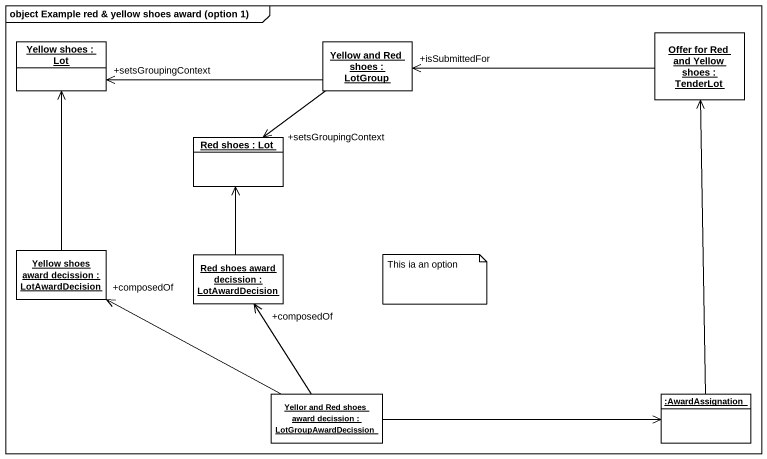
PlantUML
@startuml
mainframe object Example red & yellow shoes award (option 1)
hide circle
hide empty members
object "Yellow shoes : Lot" as Yellow_shoes
object "Yellow and Red shoes : LotGroup" as Yellow_and_Red_shoes
object "Offer for Red and Yellow shoes : TenderLot" as Offer_for_Red_and_Yellow
object "Red shoes : Lot" as Red_shoes
object "Yellow shoes award decission : LotAwardDecision" as Yellow_shoes_award_decission
object "Red shoes award decission : LotAwardDecision" as Red_shoes_award_decission
object "Yellor and Red shoes award decission : LotGroupAwardDecission" as Yellor_and_Red_shoes_award
object ":AwardAssignation" as AwardAssignation
Yellow_and_Red_shoes -left-> "+setsGroupingContext" Yellow_shoes
Yellow_and_Red_shoes --> "+setsGroupingContext" Red_shoes
Offer_for_Red_and_Yellow -left-> "+isSubmittedFor" Yellow_and_Red_shoes
Yellow_shoes_award_decission -up-> Yellow_shoes
Red_shoes_award_decission -up-> Red_shoes
Yellor_and_Red_shoes_award -left-> "+composedOf" Yellow_shoes_award_decission
Yellor_and_Red_shoes_award -up-> "+composedOf" Red_shoes_award_decission
Yellor_and_Red_shoes_award -right-> AwardAssignation
AwardAssignation -up-> Offer_for_Red_and_Yellow
note as N1
  This ia an option
end note
@enduml
